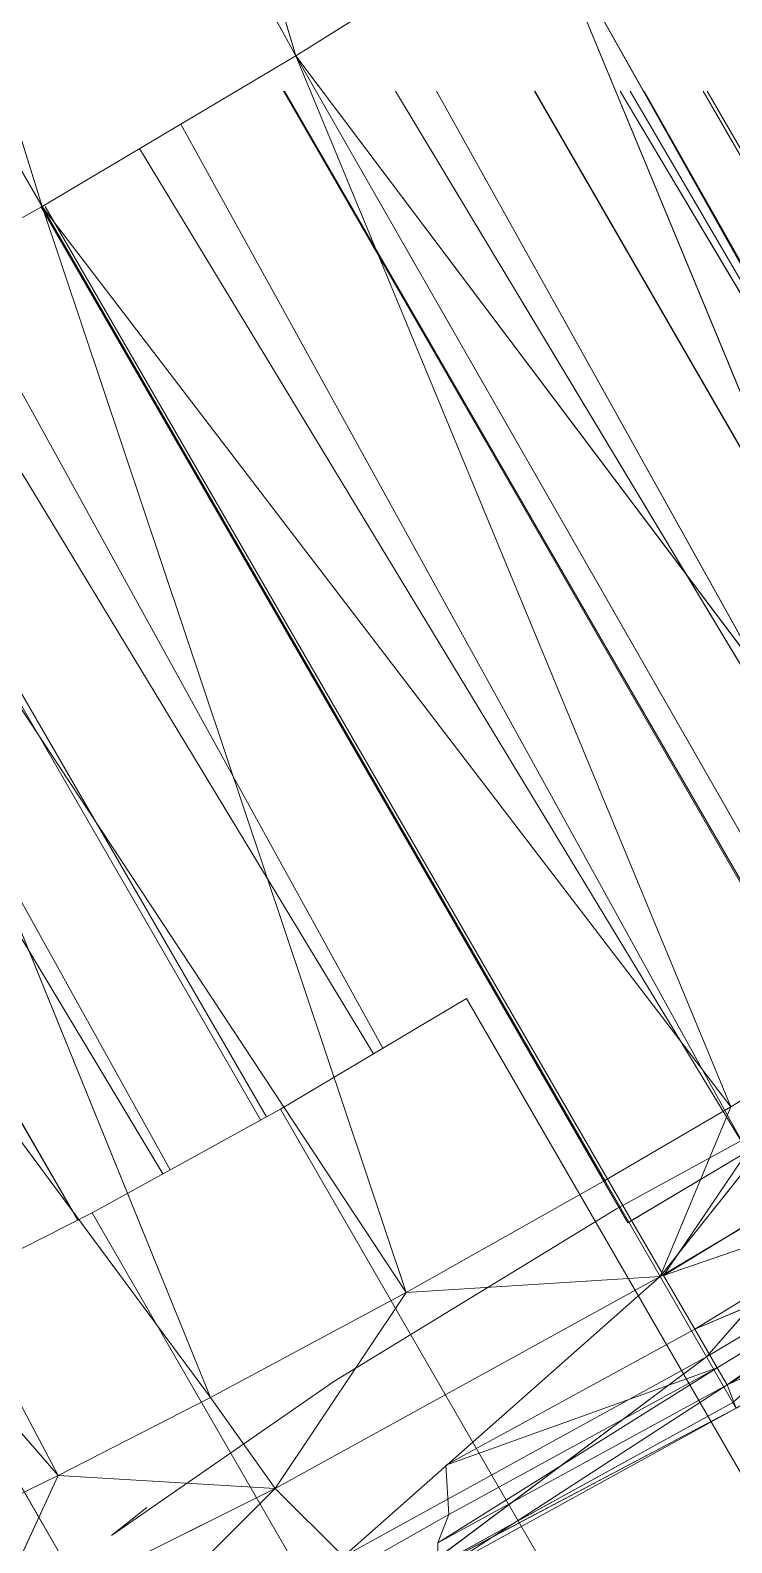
# Model space of a CAD drawing. Header units: inches. Extents: x 4387 to 7158, y 1246 to 2590.
# Drawn here: x 4664.4991 to 4664.604, y 2097.5028 to 2097.729 of the extents above; entities that cross this region are included whole.
import ezdxf

# ---------------------------------------------------------------- set-up
doc = ezdxf.new("R2010")
doc.units = ezdxf.units.IN
doc.header["$MEASUREMENT"] = 0

# ---------------------------------------------------------------- blocks, each defined once
blk = doc.blocks.new('Double_Cord_Chandelier_Ravenhill_dwg_skpfb8LBq-V105-10TH FLOOR RCP')
at = {"color": 37, "lineweight": 9}
for p, q in [((1.64085, 1.27546), (1.75582, 1.34192)), ((1.76249, 1.33482), (1.64085, 1.26245)), ((1.76249, 1.33482), (1.64085, 1.26604)), ((1.76249, 1.33482), (1.64085, 1.26397)), ((1.64085, 1.26604), (1.76249, 1.33482)), ((1.61283, 1.25022), (1.75942, 1.33261)), ((1.77066, 1.32457), (1.64085, 1.24964)), ((1.83433, 1.27848), (1.8085, 1.32072)), ((1.61283, 1.25022), (1.77043, 1.31544)), ((1.63559, 1.21398), (1.77043, 1.31544)), ((1.8079, 1.3161), (1.82604, 1.27361)), ((1.8079, 1.3161), (1.83182, 1.27698)), ((1.8079, 1.3161), (1.83433, 1.27848)), ((1.64085, 1.22886), (1.77953, 1.31225)), ((1.77953, 1.31225), (1.64085, 1.23501)), ((1.80388, 1.30985), (1.81802, 1.26895)), ((1.80388, 1.30985), (1.82604, 1.27361)), ((1.83014, 1.27537), (1.80971, 1.30974)), ((1.82105, 1.30807), (1.83433, 1.27848)), ((1.78438, 1.30519), (1.80801, 1.2619)), ((1.81814, 1.26844), (1.79646, 1.30489)), ((1.83014, 1.27537), (1.79646, 1.30489)), ((1.81802, 1.26895), (1.79702, 1.3033)), ((1.63559, 1.21398), (1.78159, 1.29749)), ((1.78912, 1.29793), (1.64085, 1.21229)), ((1.81814, 1.26844), (1.78159, 1.29749)), ((1.79276, 1.27899), (1.78159, 1.29749)), ((1.6458, 1.19678), (1.79945, 1.28152)), ((1.79945, 1.28152), (1.64946, 1.1906)), ((1.79945, 1.28152), (1.80976, 1.26417)), ((1.79945, 1.28152), (1.81802, 1.26895)), ((1.63559, 1.21398), (1.79276, 1.27899)), ((1.6581, 1.17604), (1.79276, 1.27899)), ((1.81814, 1.26844), (1.79276, 1.27899)), ((1.80379, 1.26015), (1.79276, 1.27899)), ((1.83698, 1.27933), (1.83014, 1.27537)), ((1.83182, 1.27698), (1.83433, 1.27848)), ((1.83784, 1.27983), (1.83433, 1.27848)), ((1.86241, 1.23522), (1.83433, 1.27848)), ((1.83433, 1.27848), (1.85797, 1.23518)), ((1.86431, 1.22972), (1.83698, 1.27933)), ((1.86241, 1.23522), (1.83784, 1.27983)), ((1.86431, 1.22972), (1.83784, 1.27983)), ((1.82604, 1.27361), (1.83182, 1.27698)), ((1.85373, 1.23686), (1.83182, 1.27698)), ((1.84636, 1.23641), (1.83182, 1.27698)), ((1.83182, 1.27698), (1.85797, 1.23518)), ((1.81802, 1.26895), (1.82604, 1.27361)), ((1.81814, 1.26844), (1.83014, 1.27537)), ((1.84636, 1.23641), (1.82604, 1.27361)), ((1.86431, 1.22972), (1.83014, 1.27537)), ((1.83014, 1.27537), (1.86003, 1.2211)), ((1.81814, 1.26844), (1.80379, 1.26015)), ((1.80976, 1.26417), (1.81802, 1.26895)), ((1.81802, 1.26895), (1.80976, 1.26418)), ((1.84983, 1.21089), (1.81814, 1.26844)), ((1.81814, 1.26844), (1.82052, 1.23049)), ((1.81814, 1.26844), (1.86003, 1.2211)), ((1.6581, 1.17648), (1.80976, 1.26417)), ((1.80379, 1.26015), (1.6581, 1.17604)), ((1.82052, 1.23049), (1.80379, 1.26015)), ((1.83385, 1.21965), (1.80801, 1.2619)), ((1.63559, 1.21398), (1.61283, 1.25022)), ((1.85373, 1.23686), (1.84636, 1.23641)), ((1.8753, 1.19871), (1.85373, 1.23686)), ((1.85373, 1.23686), (1.85797, 1.23518)), ((1.85373, 1.23686), (1.8753, 1.19871)), ((1.82052, 1.23049), (1.6581, 1.17604)), ((1.82052, 1.23049), (1.6797, 1.13757)), ((1.84983, 1.21089), (1.82052, 1.23049)), ((1.82052, 1.23049), (1.83625, 1.2012)), ((1.666, 1.16197), (1.784, 1.227)), ((1.784, 1.227), (1.666, 1.16197)), ((1.6695, 1.15573), (1.78484, 1.22557)), ((1.78484, 1.22557), (1.6695, 1.15573)), ((1.85688, 1.18643), (1.83385, 1.21965)), ((1.84983, 1.21089), (1.86003, 1.2211)), ((1.63559, 1.21398), (1.42379, 1.1509)), ((1.63559, 1.21398), (1.44878, 1.11111)), ((1.63559, 1.21398), (1.6581, 1.17604)), ((1.84983, 1.21089), (1.83625, 1.2012)), ((1.84792, 1.17841), (1.84983, 1.21089)), ((1.87146, 1.16758), (1.84983, 1.21089)), ((1.84983, 1.21089), (1.88044, 1.18024)), ((1.79426, 1.20957), (1.67729, 1.14187)), ((1.6777, 1.14113), (1.79473, 1.2087)), ((1.83625, 1.2012), (1.6797, 1.13757)), ((1.83625, 1.2012), (1.69956, 1.10004)), ((1.84792, 1.17841), (1.83625, 1.2012)), ((1.68397, 1.12951), (1.80218, 1.19519)), ((1.68397, 1.12951), (1.80218, 1.19519)), ((1.80281, 1.19406), (1.68666, 1.12442)), ((1.68666, 1.12442), (1.80281, 1.19406)), ((1.85688, 1.18643), (1.85271, 1.1917)), ((1.80969, 1.18139), (1.69236, 1.11365)), ((1.80972, 1.18135), (1.69246, 1.11346)), ((1.84792, 1.17841), (1.69956, 1.10004)), ((1.7169, 1.06492), (1.84792, 1.17841)), ((1.87146, 1.16758), (1.84792, 1.17841)), ((1.84792, 1.17841), (1.85841, 1.15686)), ((1.6581, 1.17604), (1.44878, 1.11111)), ((1.6581, 1.17604), (1.47349, 1.06945)), ((1.6581, 1.17604), (1.6797, 1.13757))]:
    blk.add_line(p, q, dxfattribs=at)
at = {"color": 37, "lineweight": 9, "flags": 128}
for points in [[(1.59125, 1.28255), (1.75942, 1.33261), (1.74262, 1.35769), (1.77481, 1.33918), (1.79646, 1.30489), (1.75942, 1.33261), (1.77043, 1.31544), (1.61283, 1.25022), (1.75942, 1.33261), (1.77481, 1.33918), (1.75842, 1.36366), (1.74024, 1.38898), (1.71348, 1.39719), (1.70406, 1.40842), (1.74024, 1.38898)], [(1.84983, 1.21089), (1.88044, 1.18024)], [(1.86241, 1.23522), (1.83784, 1.27983), (1.83698, 1.27933), (1.80971, 1.30974), (1.77481, 1.33918), (1.78929, 1.34208), (1.75842, 1.36367), (1.77382, 1.36519), (1.74024, 1.38898), (1.73308, 1.37125), (1.75842, 1.36367), (1.74262, 1.35769), (1.73308, 1.37125), (1.72399, 1.38364), (1.57126, 1.31036), (1.73308, 1.37125), (1.59125, 1.28255), (1.74262, 1.35769)], [(1.77752, 1.3732), (1.79151, 1.3537), (1.80426, 1.33465), (1.8085, 1.32072), (1.79151, 1.3537), (1.78547, 1.35396), (1.8085, 1.32072), (1.8079, 1.3161), (1.83433, 1.27848)], [(1.76249, 1.33482), (1.76313, 1.34807), (1.76, 1.36131), (1.76036, 1.36081), (1.76056, 1.37162), (1.76, 1.36131), (1.76815, 1.35706), (1.78408, 1.33842), (1.77823, 1.33041), (1.79702, 1.3033), (1.78912, 1.29793), (1.77953, 1.31225), (1.64085, 1.22886)], [(1.6581, 1.17584), (1.8101, 1.26359), (1.79945, 1.28152), (1.81802, 1.26895), (1.80388, 1.30985), (1.78655, 1.34691), (1.8079, 1.3161), (1.80388, 1.30985), (1.78408, 1.33842), (1.76934, 1.36704), (1.78655, 1.34691), (1.78408, 1.33842), (1.79702, 1.3033), (1.79945, 1.28152), (1.6458, 1.19678)], [(1.64085, 1.27488), (1.75611, 1.34142), (1.75541, 1.3521), (1.74713, 1.34289), (1.74823, 1.34589), (1.75117, 1.34548)], [(1.77066, 1.32457), (1.76249, 1.33482), (1.64085, 1.26245)], [(1.85373, 1.23686), (1.85797, 1.23518), (1.83182, 1.27698), (1.83433, 1.27848), (1.8085, 1.32072), (1.82105, 1.30807), (1.80426, 1.33465), (1.81831, 1.31074), (1.82105, 1.30807)], [(1.64085, 1.24969), (1.77063, 1.32462), (1.77953, 1.31225), (1.77823, 1.33041), (1.77066, 1.32457)], [(1.6581, 1.17604), (1.6797, 1.13757), (1.69956, 1.10004), (1.84792, 1.17841), (1.85841, 1.15685), (1.87146, 1.16758), (1.88044, 1.18024), (1.86003, 1.2211), (1.81814, 1.26844), (1.78159, 1.29749), (1.79276, 1.27899), (1.81814, 1.26844), (1.79646, 1.30489), (1.77043, 1.31544), (1.63559, 1.21398), (1.78159, 1.29749)], [(1.82604, 1.27361), (1.83182, 1.27698), (1.8079, 1.3161), (1.82604, 1.27361), (1.80388, 1.30985), (1.79702, 1.3033), (1.81802, 1.26895), (1.82604, 1.27361), (1.84636, 1.23641)], [(1.64085, 1.23501), (1.77953, 1.31225), (1.79702, 1.3033)], [(1.519, 0.98602), (1.53804, 0.94746), (1.7169, 1.06492), (1.84792, 1.17841), (1.83625, 1.2012), (1.84983, 1.21089), (1.86003, 1.2211), (1.83014, 1.27537), (1.80971, 1.30974), (1.79646, 1.30489), (1.83014, 1.27537), (1.81813, 1.26844), (1.84983, 1.21089), (1.87146, 1.16758), (1.84792, 1.17841), (1.84983, 1.21089), (1.82052, 1.23049), (1.81814, 1.26844), (1.80379, 1.26015), (1.6581, 1.17604)], [(1.86431, 1.22972), (1.83014, 1.27537), (1.83699, 1.27932), (1.86431, 1.22972), (1.83784, 1.27983), (1.82105, 1.30807), (1.83433, 1.27848), (1.83784, 1.27983)], [(1.64085, 1.21211), (1.78922, 1.29777), (1.79945, 1.28152), (1.64946, 1.1906)], [(1.6581, 1.17604), (1.79276, 1.27899), (1.63559, 1.21398)], [(1.85841, 1.15686), (1.7169, 1.06492), (1.69956, 1.10004), (1.83625, 1.2012), (1.82052, 1.23049), (1.80379, 1.26015), (1.79276, 1.27899)], [(1.61283, 1.25022), (1.63559, 1.21398), (1.42379, 1.1509)], [(1.83625, 1.2012), (1.6797, 1.13757), (1.82052, 1.23049), (1.6581, 1.17604), (1.47349, 1.06945), (1.44878, 1.11111), (1.26196, 1.00824), (1.47349, 1.06945), (1.28888, 0.96287), (1.26196, 1.00824), (1.23475, 1.05157), (1.14808, 1.00603)], [(1.44878, 1.11111), (1.6581, 1.17604), (1.63559, 1.21398), (1.44878, 1.11111), (1.42379, 1.1509), (1.4001, 1.18639), (1.37816, 1.21692), (1.18505, 1.12348), (1.0688, 1.08872)]]:
    blk.add_lwpolyline(points, dxfattribs=at)
for points in [[(1.86241, 1.23522), (1.83433, 1.27848), (1.85797, 1.23518)], [(1.84636, 1.23641), (1.85373, 1.23686), (1.83182, 1.27698)]]:
    blk.add_lwpolyline(points, close=True, dxfattribs=at)
blk = doc.blocks.new('Double_Cord_Chandelier_Ravenhill_dwg_Group_19-V106-10TH FLOOR RCP')
at = {"color": 37, "lineweight": 9}
for p, q in [((11.00918, 6.56995), (1.77657, 1.2395)), ((1.77657, 1.2395), (11.00918, 6.56995)), ((11.02499, 6.54168), (1.79311, 1.21166)), ((1.79311, 1.21166), (11.02499, 6.54168)), ((11.04678, 6.51717), (1.80862, 1.18351)), ((1.80862, 1.18351), (11.04678, 6.51717)), ((11.06643, 6.49424), (1.82205, 1.15699)), ((1.82205, 1.15699), (11.06643, 6.49424)), ((1.79311, 1.21166), (1.77657, 1.2395)), ((1.80862, 1.18351), (1.79311, 1.21166)), ((1.82205, 1.15699), (1.80862, 1.18351))]:
    blk.add_line(p, q, dxfattribs=at)
blk = doc.blocks.new('Double_Cord_Chandelier_Ravenhill_dwg_Component_1-V107-10TH FLOOR RCP')
for name in ['Double_Cord_Chandelier_Ravenhill_dwg_Group_19-V106-10TH FLOOR RCP', 'Double_Cord_Chandelier_Ravenhill_dwg_skpfb8LBq-V105-10TH FLOOR RCP']:
    blk.add_blockref(name, (0, 0))
blk = doc.blocks.new('Double_Cord_Chandelier_Ravenhill_dwg_Group_20-V116-10TH FLOOR RCP')
at = {"rotation": 180}
blk.add_blockref('Double_Cord_Chandelier_Ravenhill_dwg_Component_1-V107-10TH FLOOR RCP', (32.48366, 30.01624), dxfattribs=at)
blk = doc.blocks.new('Double_Cord_Chandelier_Ravenhill_dwg-V146-10TH FLOOR RCP')
blk.add_blockref('Double_Cord_Chandelier_Ravenhill_dwg_Group_20-V116-10TH FLOOR RCP', (-19.31492, -22.16607))

msp = doc.modelspace()

# ---------------------------------------------------------------- block references
at = {"color": 37, "lineweight": 9, "rotation": 89.9999999999995}
msp.add_blockref('Double_Cord_Chandelier_Ravenhill_dwg-V146-10TH FLOOR RCP', (4671.17504, 2086.19204), dxfattribs=at)

doc.saveas('drawing.dxf')
